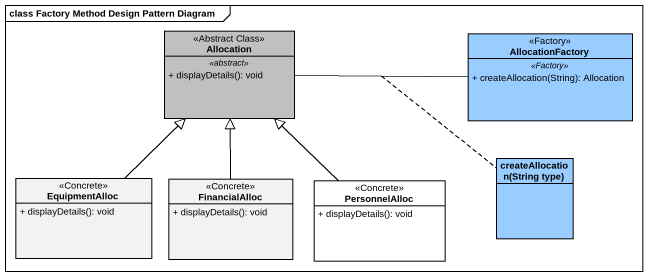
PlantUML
@startuml
mainframe class Factory Method Design Pattern Diagram
hide circle
hide empty members
skinparam classAttributeIconSize 0
class Allocation <<Abstract Class>> #C0C0C0 {
  .. <<abstract>> ..
  + displayDetails(): void
}
class AllocationFactory <<Factory>> #99CCFF {
  .. <<Factory>> ..
  + createAllocation(String): Allocation
}
class EquipmentAlloc <<Concrete>> {
  + displayDetails(): void
}
class FinancialAlloc <<Concrete>> {
  + displayDetails(): void
}
class PersonnelAlloc <<Concrete>> #FFFFFF {
  + displayDetails(): void
}
class "createAllocation(String type)" as createAllocation_String_type #99CCFF
AllocationFactory -left- Allocation
(AllocationFactory, Allocation) .. createAllocation_String_type
AllocationFactory -left- Allocation
EquipmentAlloc -up-|> Allocation
FinancialAlloc -up-|> Allocation
PersonnelAlloc -up-|> Allocation
@enduml
